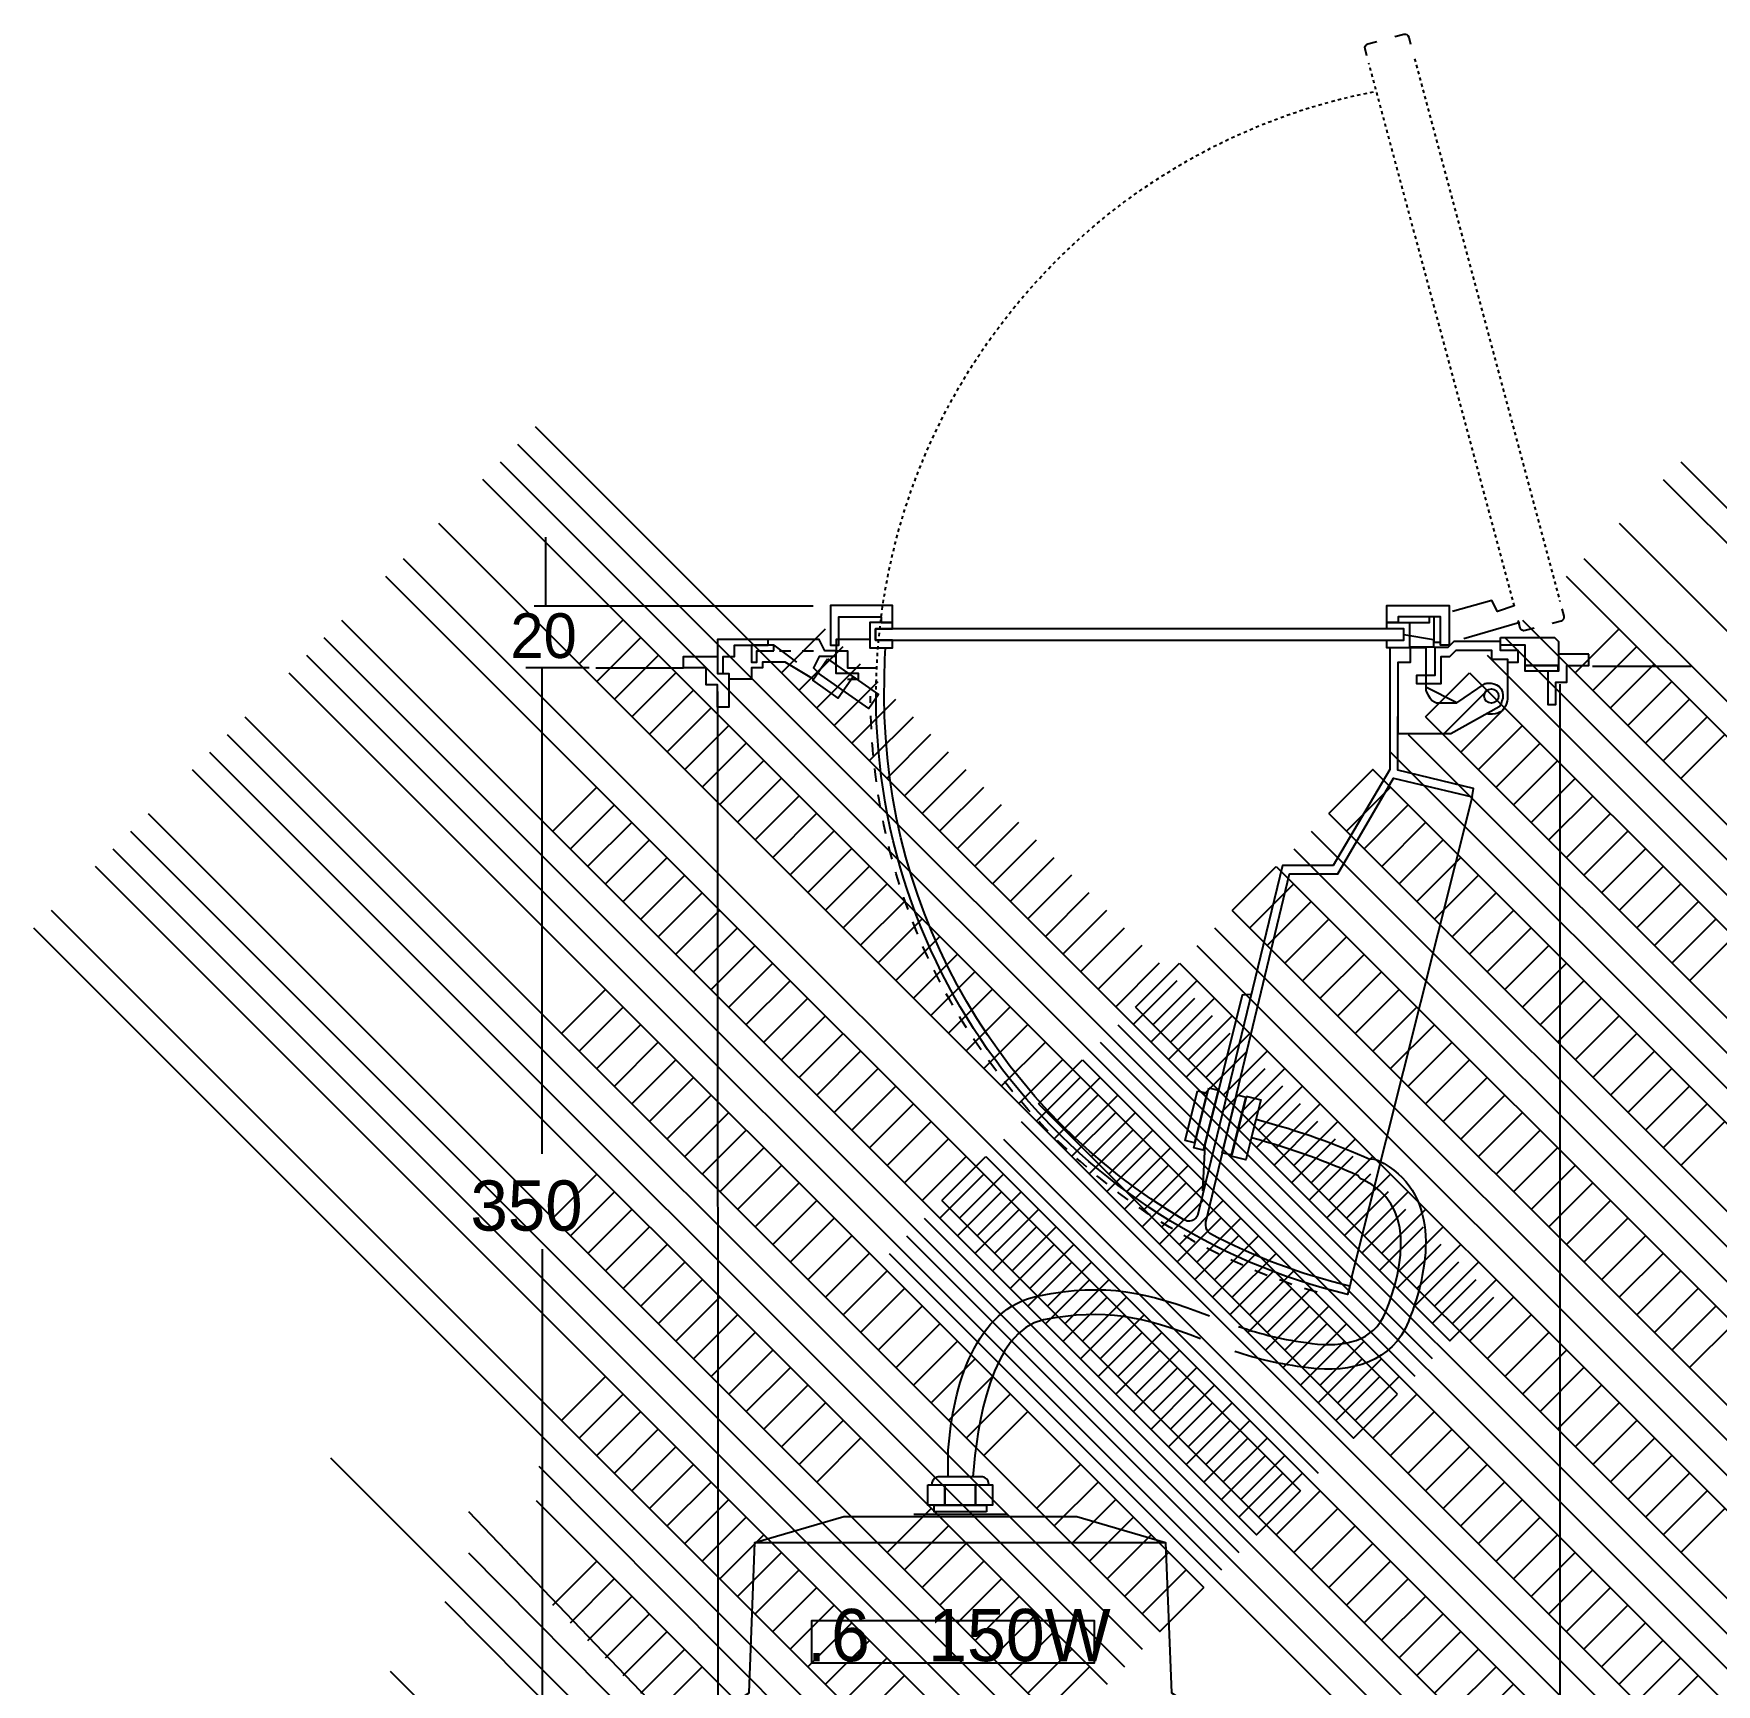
# Model space of a CAD drawing. Extents: x -35 to 241, y 13 to 281.
# Drawn here: x -35.3 to 146.1, y 103.2 to 281.2 of the extents above; entities that cross this region are included whole.
import ezdxf

# ---------------------------------------------------------------- set-up
doc = ezdxf.new("R2010")
doc.units = 0
for name, pattern in [('AI9-LType1', [0.694972, 0.347486, -0.347486]), ('AI9-LType2', [0.71755, 0.358775, -0.358775]), ('AI9-LType3', [2.848328, 1.424164, -1.424164])]:
    doc.linetypes.add(name, pattern=pattern)
doc.layers.add('LIVELLO_1', color=160, linetype='Continuous')
doc.styles.add('STD', font='txt')

# ---------------------------------------------------------------- blocks, each defined once
blk = doc.blocks.new('AI9-BLK2')
at = {"layer": 'LIVELLO_1', "color": 7}
for p, q in [((-85.952979, 111.09899), (12.68665, 12.463839)), ((-87.849504, 109.202464), (10.79047, 10.567658)), ((39.473646, 109.200742), (138.146693, 10.533896)), ((-89.74534, 107.304389), (8.894289, 8.669066)), ((37.576432, 107.301289), (136.250512, 8.635304)), ((32.831846, 102.55877), (131.505927, 3.893475)), ((-98.296756, 98.76572), (0.377669, 0.096979)), ((29.03604, 98.76572), (127.711843, 0.096979)), ((-100.195004, 96.865922), (-1.520751, -1.801268)), ((27.139859, 96.865922), (125.814629, -1.801268)), ((-79.312558, 87.389498), (-74.569695, 92.131672)), ((-57.499419, 86.440374), (-52.757245, 91.182548)), ((22.395618, 92.122026), (121.070043, -6.54482)), ((28.088639, 86.430728), (32.831846, 91.174452)), ((-106.835598, 90.227051), (-8.161173, -8.44169)), ((-77.416894, 85.494523), (-72.673859, 90.235147)), ((-55.602032, 84.545227), (-50.85917, 89.286023)), ((20.497715, 90.227051), (119.171796, -8.44169)), ((29.985164, 84.53248), (34.729405, 89.276377)), ((-108.732984, 88.328803), (-10.058387, -10.338215)), ((-75.520197, 83.594725), (-70.778023, 88.336899)), ((-53.703957, 82.647152), (-48.963333, 87.389498)), ((18.600157, 88.328803), (117.274237, -10.338215)), ((31.882378, 82.635955), (36.627308, 87.379852)), ((-110.630887, 86.430728), (-11.956807, -12.23474)), ((-73.62281, 81.6982), (-68.879775, 86.440374)), ((-51.808293, 80.750454), (-47.065086, 85.494523)), ((11.957324, 81.686831), (16.702254, 86.429005)), ((16.702254, 86.430728), (115.376334, -12.23474)), ((33.78097, 80.739258), (38.522799, 85.481604)), ((-71.726285, 79.801503), (-66.984111, 84.545227)), ((-49.911768, 78.852379), (-45.16925, 83.596275)), ((13.866595, 79.783933), (18.609803, 84.524384)), ((35.678184, 78.841355), (40.42277, 83.585079)), ((-69.828899, 77.906528), (-65.085864, 82.647152)), ((-48.014382, 76.957404), (-43.272725, 81.6982)), ((11.969381, 81.680458), (110.625203, -16.976914)), ((15.763465, 77.884135), (20.505294, 82.629409)), ((37.576432, 76.941557), (42.319984, 81.686831)), ((-67.932201, 76.00828), (-63.190028, 80.750454)), ((17.660679, 75.98916), (22.403887, 80.732884)), ((-117.273204, 79.790306), (-18.598779, -18.876884)), ((-66.034987, 74.110205), (-61.293502, 78.852379)), ((-46.116996, 75.059329), (-41.375338, 79.801503)), ((10.071134, 79.783933), (108.729711, -18.872061)), ((19.558927, 74.092463), (24.301101, 78.834809)), ((39.473646, 75.04641), (44.216853, 79.790306)), ((-119.168867, 77.890508), (-20.494615, -20.774787)), ((-64.138462, 72.213508), (-59.396116, 76.957404)), ((-44.220298, 73.162804), (-39.477091, 77.906528)), ((8.175298, 77.884135), (106.831119, -20.769964)), ((21.456141, 72.194215), (26.199348, 76.936734)), ((-121.068665, 75.995534), (-22.394413, -22.673379)), ((-62.241076, 70.318533), (-57.499419, 75.059329)), ((-42.324462, 71.267829), (-37.581427, 76.010003)), ((23.35301, 70.29614), (28.096562, 75.040036)), ((-82.167853, 69.353562), (-77.423267, 74.097286)), ((-60.34524, 68.420458), (-55.602032, 73.162804)), ((-40.426387, 69.371132), (-35.685591, 74.110205)), ((3.430712, 69.347188), (8.175298, 74.092463)), ((25.248502, 68.399443), (29.993432, 73.143511)), ((-125.8117, 71.250087), (-27.137276, -27.415209)), ((-80.269777, 67.456864), (-75.52502, 72.200761)), ((-58.446992, 66.52376), (-53.705507, 71.267829)), ((-38.529001, 67.471334), (-33.787516, 72.213508)), ((1.535048, 71.243713), (100.19242, -27.409007)), ((5.32896, 67.452041), (10.071134, 72.194215)), ((27.147094, 66.502917), (31.888923, 71.245264)), ((-127.709087, 69.353562), (-29.034662, -29.313801)), ((-78.372391, 65.558789), (-73.627633, 70.302513)), ((-56.551329, 64.627235), (-51.808293, 69.371132)), ((-36.632303, 65.574809), (-31.890129, 70.318533)), ((-0.363371, 69.347188), (98.293483, -29.308978)), ((7.226174, 65.553966), (11.969381, 70.29614)), ((29.043964, 64.606565), (33.787171, 69.347188)), ((-129.607334, 67.456864), (-30.932909, -31.211704)), ((-76.474316, 63.662092), (-71.731108, 68.404266)), ((-54.653081, 62.730538), (-49.911768, 67.471334)), ((-34.736467, 63.679834), (-29.993604, 68.422008)), ((-2.260586, 67.452041), (96.396614, -31.205158)), ((9.123043, 63.657269), (13.864873, 68.399443)), ((30.942556, 62.706767), (35.684385, 67.452041)), ((-131.504721, 65.558789), (-32.830296, -33.106851)), ((-74.57848, 61.763844), (-69.831999, 66.507741)), ((-52.757245, 60.832635), (-48.014382, 65.574809)), ((-32.838392, 61.783137), (-28.096218, 66.52376)), ((-8.901007, 60.811792), (-4.159005, 65.553966)), ((-4.159005, 65.553966), (94.4994, -33.102028)), ((11.020258, 61.759193), (15.763465, 66.502917)), ((32.838047, 60.811792), (37.582977, 65.553966)), ((-72.678682, 59.867319), (-67.935474, 64.609665)), ((-50.85917, 58.935937), (-46.116996, 63.679834)), ((-30.942556, 59.885061), (-26.199521, 64.627235)), ((-7.003793, 58.913544), (-2.260586, 63.655718)), ((12.918505, 59.862496), (17.660679, 64.606565)), ((34.735606, 58.913544), (39.478469, 63.657269)), ((-70.782846, 57.969071), (-66.03826, 62.71314)), ((-48.963333, 57.040963), (-44.220298, 61.783137)), ((-29.044308, 57.986814), (-24.302134, 62.730538)), ((-5.105373, 57.016847), (-0.363371, 61.759193)), ((14.815719, 57.965971), (19.558927, 62.706767)), ((36.633853, 57.016847), (41.377061, 61.759193)), ((-136.247756, 60.814893), (-37.575054, -37.852125)), ((-68.884598, 56.070996), (-64.140013, 60.814893)), ((-47.065086, 55.144438), (-42.324462, 59.885061)), ((-27.148644, 56.091839), (-22.405609, 60.834185)), ((-8.901007, 60.811792), (89.756537, -37.845924)), ((16.712589, 56.067723), (21.454418, 60.811792)), ((-138.146693, 58.918368), (-39.472268, -39.748995)), ((-66.987212, 54.176021), (-62.242626, 58.918368)), ((-25.250397, 54.195142), (-20.508223, 58.935937)), ((-10.797704, 58.913544), (87.859323, -39.742449)), ((-3.209709, 55.117221), (1.535048, 59.862496)), ((18.60808, 54.171198), (23.35301, 58.913544)), ((38.529345, 55.118772), (43.274275, 59.862496)), ((-65.089136, 52.276223), (-60.34524, 57.02012)), ((-45.16925, 53.24464), (-40.426387, 57.986814)), ((-23.354561, 52.297066), (-18.611525, 57.040963)), ((-12.694918, 57.016847), (85.962453, -41.63863)), ((-1.311462, 53.222074), (3.430712, 57.965971)), ((20.505294, 52.272951), (25.248502, 57.016847)), ((40.427593, 53.222074), (45.1708, 57.965971)), ((-63.19175, 50.379526), (-58.446992, 55.125145)), ((-43.272725, 51.347942), (-38.529001, 56.091839)), ((-21.458725, 50.400369), (-16.716034, 55.144438)), ((-19.33534, 50.376598), (-14.593338, 55.117221)), ((-14.593338, 55.117221), (84.063517, -43.537222)), ((0.585752, 51.325549), (5.32896, 56.066173)), ((22.403887, 50.376598), (27.147094, 55.117221)), ((-61.293502, 48.481278), (-56.551329, 53.225347)), ((-41.375338, 49.452968), (-36.632303, 54.195142)), ((-19.560822, 48.505394), (-14.817614, 53.24774)), ((-17.438126, 48.4768), (-12.694918, 53.222074)), ((2.481761, 49.427302), (7.224451, 54.171198)), ((24.301101, 48.4799), (29.043964, 53.222074)), ((-81.218901, 47.534049), (-76.475866, 52.276223)), ((-59.396116, 46.586648), (-54.653081, 51.328822)), ((-39.478813, 47.556443), (-34.736467, 52.297066)), ((-17.663263, 46.607491), (-12.92195, 51.347942)), ((-15.540567, 46.581825), (-10.797704, 51.325549)), ((4.379836, 47.530777), (9.123043, 52.272951)), ((26.197626, 46.581825), (30.942556, 51.325549)), ((-79.320654, 45.635802), (-74.57848, 50.379526)), ((-57.497869, 44.68685), (-52.754144, 49.430575)), ((-37.581427, 45.658195), (-32.838392, 50.400369)), ((-19.33534, 50.376598), (79.322032, -48.27974)), ((-15.766738, 44.709243), (-11.023703, 49.452968)), ((-13.644215, 44.685128), (-8.901007, 49.427302)), ((6.27705, 45.632529), (11.020258, 50.376598)), ((28.09484, 44.685128), (32.838047, 49.427302)), ((-77.423267, 43.737727), (-72.678682, 48.481278)), ((-55.602032, 42.790153), (-50.857447, 47.534049)), ((-35.685591, 43.761842), (-30.942556, 48.505394)), ((-21.23376, 48.4768), (77.423095, -50.175921)), ((-13.869179, 42.814269), (-9.128039, 47.556443)), ((-11.746484, 42.787052), (-7.003793, 47.530777)), ((8.175298, 43.736176), (12.918505, 48.4799)), ((29.993432, 42.787052), (34.735606, 47.532327)), ((-75.52502, 41.841029), (-70.782846, 46.586648)), ((-53.703957, 40.891733), (-48.960061, 45.635802)), ((-33.787516, 41.864973), (-29.044308, 46.607491)), ((-23.130974, 46.581825), (75.52657, -52.075891)), ((-11.972826, 40.917399), (-7.23048, 45.658195)), ((-9.850131, 40.888633), (-5.105373, 45.632529)), ((10.071134, 41.839307), (14.814341, 46.581825)), ((31.888923, 40.890183), (36.633853, 45.632529)), ((-73.629184, 39.944676), (-68.884598, 44.68685)), ((-51.806743, 38.996931), (-47.061985, 43.737727)), ((-31.890129, 39.96862), (-27.148644, 44.709243)), ((-29.772257, 39.941404), (-25.027499, 44.685128)), ((-25.027499, 44.685128), (73.630734, -53.970694)), ((-10.075268, 39.021046), (-5.333955, 43.761842)), ((-7.952917, 38.992107), (-3.209709, 43.736176)), ((11.969381, 39.941404), (16.712589, 44.685128)), ((33.787171, 38.992107), (38.529345, 43.736176)), ((-71.731108, 38.046257), (-66.987212, 42.790153)), ((-49.908495, 37.09696), (-45.164427, 41.841029)), ((-29.993604, 38.0702), (-25.250397, 42.814269)), ((-27.874181, 38.044534), (-23.130974, 42.787052)), ((-8.178915, 37.121076), (-3.436397, 41.864973)), ((-6.054497, 37.09541), (-1.311462, 41.839307)), ((13.864873, 38.044534), (18.60808, 42.787052)), ((35.684385, 37.09541), (40.427593, 41.839307)), ((-69.833722, 36.148181), (-65.089136, 40.891733)), ((-48.011109, 35.199057), (-43.266351, 39.944676)), ((-29.772257, 39.941404), (68.886148, -58.716313)), ((-28.096218, 36.175397), (-23.354561, 40.917399)), ((-25.976795, 36.146631), (-21.23376, 40.888633)), ((-6.281701, 35.226274), (-1.540044, 39.96862)), ((-4.159005, 35.199057), (0.585752, 39.941404)), ((15.763465, 36.146631), (20.505294, 40.890183)), ((37.582977, 35.199057), (42.324807, 39.942954)), ((-67.935474, 34.251312), (-63.19175, 38.996931)), ((-26.199521, 34.2787), (-21.458725, 39.021046)), ((-24.078547, 34.249761), (-19.33534, 38.992107)), ((17.660679, 34.249761), (22.403887, 38.992107)), ((-66.03826, 32.354959), (-61.293502, 37.09696)), ((-46.112861, 33.304255), (-41.368965, 38.046257)), ((-31.668093, 38.044534), (66.989968, -60.611115)), ((-24.302134, 32.382347), (-19.560822, 37.121076)), ((-22.181161, 32.351858), (-17.438126, 37.09541)), ((-4.384831, 33.329404), (0.357515, 38.0702)), ((-2.260586, 33.299432), (2.481761, 38.044534)), ((19.557204, 32.351858), (24.301101, 37.09541)), ((39.478469, 33.302532), (44.223399, 38.044534)), ((-64.140013, 30.454989), (-59.396116, 35.199057)), ((-44.215475, 31.405835), (-39.472268, 36.148181)), ((-33.563929, 36.146631), (65.092065, -62.509707)), ((-22.405609, 30.482205), (-17.663263, 35.226274)), ((-20.284464, 30.454989), (-15.542118, 35.199057)), ((-2.487617, 31.433051), (2.25559, 36.175397)), ((-0.363371, 31.404285), (4.379836, 36.146631)), ((21.454418, 30.454989), (26.197626, 35.199057)), ((-62.244349, 28.558636), (-57.497869, 33.304255)), ((-42.31895, 29.50776), (-37.575054, 34.251312)), ((-40.205039, 29.506209), (-35.462004, 34.248211)), ((-35.462004, 34.248211), (63.194851, -64.405888)), ((-20.508223, 28.587575), (-15.766738, 33.329404)), ((-18.387422, 28.558636), (-13.644215, 33.299432)), ((-0.59092, 29.535148), (4.151426, 34.2787)), ((1.533498, 29.506209), (6.27705, 34.249761)), ((23.35301, 28.558636), (28.09484, 33.302532)), ((-82.167853, 27.60934), (-77.423267, 32.354959)), ((-60.34524, 26.660216), (-55.602032, 31.405835)), ((-40.419841, 27.60934), (-35.676978, 32.354959)), ((-38.308514, 27.60934), (-33.563929, 32.351858)), ((-18.611525, 26.690705), (-13.869179, 31.433051)), ((-16.490552, 26.660216), (-11.746484, 31.404285)), ((1.304744, 27.639829), (6.047951, 32.382347)), ((3.430712, 27.60934), (8.17392, 32.351858)), ((25.248502, 26.660216), (29.993432, 31.404285)), ((-80.269777, 25.714709), (-75.52502, 30.454989)), ((-58.446992, 24.765413), (-53.703957, 29.50776)), ((-40.205039, 29.506209), (58.451643, -69.149784)), ((-38.521766, 25.714709), (-33.779592, 30.454989)), ((-36.412678, 25.711437), (-31.668093, 30.454989)), ((-16.716034, 24.794352), (-11.972826, 29.535148)), ((-14.593338, 24.763863), (-9.850131, 29.506209)), ((3.202991, 25.743476), (7.945165, 30.482205)), ((5.32896, 25.712987), (10.071134, 30.454989)), ((27.147094, 24.765413), (31.888923, 29.506209)), ((-78.372391, 23.814567), (-73.629184, 28.558636)), ((-56.551329, 22.865443), (-51.806743, 27.60934)), ((-42.102426, 27.60934), (56.553396, -71.046309)), ((-36.62593, 23.81629), (-31.881344, 28.558636)), ((-34.514431, 23.814567), (-29.772257, 28.558636)), ((-14.817614, 22.895932), (-10.075268, 27.639829)), ((-12.694918, 22.865443), (-7.952917, 27.60934)), ((5.098827, 23.845056), (9.842035, 28.587575)), ((7.224451, 23.814567), (11.969381, 28.558636)), ((29.043964, 22.865443), (33.787171, 27.60934)), ((-76.475866, 21.918214), (-71.731108, 26.660216)), ((-54.653081, 20.96909), (-49.908495, 25.714709)), ((-44.000673, 25.711437), (54.65756, -72.944557)), ((-34.728543, 21.918214), (-29.983958, 26.660216)), ((-32.617044, 21.918214), (-27.874181, 26.658666)), ((-12.92195, 20.999407), (-8.178915, 25.743476)), ((-10.797704, 20.96909), (-6.054497, 25.711437)), ((6.996386, 21.948876), (11.739249, 26.690705)), ((9.123043, 21.918214), (13.864873, 26.660216)), ((30.942556, 20.96909), (35.684385, 25.712987)), ((-74.57848, 20.019967), (-69.833722, 24.765413)), ((-52.755695, 19.071187), (-48.011109, 23.81629)), ((-45.89806, 23.814567), (52.759312, -74.841082)), ((-32.830296, 20.019967), (-28.08571, 24.765413)), ((-30.718969, 20.019967), (-25.976795, 24.763863)), ((-11.023703, 19.102882), (-6.281701, 23.845056)), ((-8.901007, 19.071187), (-4.159005, 23.814567)), ((8.894289, 20.052006), (13.635774, 24.794352)), ((11.020258, 20.019967), (15.763465, 24.763863)), ((32.838047, 19.071187), (37.582977, 23.814567)), ((-72.678682, 18.125164), (-67.935474, 22.865443)), ((-50.857447, 17.175696), (-46.112861, 21.918214)), ((-30.932909, 18.125164), (-26.188324, 22.865443)), ((-28.821583, 18.123442), (-24.078547, 22.865443)), ((-9.128039, 17.206357), (-4.384831, 21.948876)), ((-7.003793, 17.174318), (-2.260586, 21.918214)), ((10.79047, 18.155481), (15.532988, 22.895932)), ((12.917127, 18.125164), (17.660679, 22.865443)), ((34.735606, 17.175696), (39.478469, 21.918214)), ((-70.782846, 16.225194), (-66.03826, 20.96909)), ((-48.960061, 15.276415), (-44.215475, 20.019967)), ((-29.034662, 16.225194), (-24.290076, 20.96909)), ((-26.924885, 16.225194), (-22.182711, 20.96909)), ((-7.212049, 15.276415), (-2.469186, 20.019967)), ((-5.106923, 15.277793), (-0.363371, 20.019967)), ((12.68665, 16.258611), (17.429169, 20.999407)), ((14.814341, 16.225194), (19.557204, 20.96909)), ((36.632131, 15.277793), (41.375338, 20.019967)), ((-68.884598, 14.326946), (-64.140013, 19.071187)), ((-27.137276, 14.326946), (-22.394413, 19.071187)), ((-25.027499, 14.328669), (-20.284464, 19.071187)), ((16.712589, 14.328669), (21.454418, 19.071187)), ((-66.987212, 12.430077), (-62.244349, 17.175696)), ((-47.061985, 13.379545), (-42.31895, 18.125164)), ((-25.2392, 12.430077), (-20.494615, 17.175696)), ((-23.130974, 12.431799), (-18.387422, 17.174318)), ((-5.316385, 13.379545), (-0.570077, 18.125164)), ((-3.209709, 13.379545), (1.533498, 18.125164)), ((18.60808, 12.431799), (23.35301, 17.175696)), ((38.529345, 13.379545), (43.272552, 18.125164)), ((-65.089136, 10.533896), (-60.34524, 15.276415)), ((-45.164427, 11.48302), (-40.419841, 16.225194)), ((-23.341986, 10.533896), (-18.597228, 15.276415)), ((-21.23376, 10.533896), (-16.490552, 15.277793)), ((-3.416415, 11.48302), (1.326448, 16.226572)), ((-1.311462, 11.484743), (3.430712, 16.225194)), ((20.505294, 10.535619), (25.248502, 15.277793)), ((40.427593, 11.484743), (45.1708, 16.225194)), ((-63.19175, 8.635304), (-58.446992, 13.379545)), ((-43.266351, 9.58615), (-38.521766, 14.326946)), ((-21.445289, 8.635304), (-16.700703, 13.379545)), ((-19.33534, 8.637027), (-14.593338, 13.379545)), ((-1.520751, 9.58615), (3.224006, 14.326946)), ((0.585752, 9.584772), (5.32896, 14.328669)), ((22.403887, 8.637027), (27.147094, 13.379545)), ((-61.293502, 6.737401), (-56.551329, 11.48302)), ((-41.368965, 7.686525), (-36.62593, 12.430077)), ((-19.547902, 6.737401), (-14.803145, 11.48302)), ((-17.438126, 6.739124), (-12.694918, 11.484743)), ((0.377669, 7.686525), (5.12191, 12.430077)), ((2.481761, 7.688247), (7.224451, 12.431799)), ((24.301101, 6.739124), (29.043964, 11.484743)), ((-81.218901, 5.788277), (-76.475866, 10.533896)), ((-59.396116, 4.84122), (-54.653081, 9.58615)), ((-39.472268, 5.788277), (-34.728543, 10.533896)), ((-17.647932, 4.84122), (-12.905242, 9.58615)), ((-15.542118, 4.842598), (-10.797704, 9.584772)), ((2.274883, 5.788277), (7.019468, 10.533896)), ((4.379836, 5.791378), (9.123043, 10.535619)), ((26.197626, 4.842598), (30.942556, 9.58615)), ((-79.320654, 3.893475), (-74.57848, 8.635304)), ((-57.497869, 2.944351), (-52.755695, 7.686525)), ((-37.575054, 3.893475), (-32.830296, 8.635304)), ((-15.752441, 2.944351), (-11.007511, 7.686525)), ((-13.644215, 2.944351), (-8.901007, 7.688247)), ((6.275328, 3.895197), (11.020258, 8.637027)), ((28.09484, 2.945729), (32.838047, 7.688247)), ((-77.423267, 1.995227), (-72.678682, 6.737401)), ((-55.602032, 1.044725), (-50.857447, 5.788277)), ((-35.676978, 1.995227), (-30.932909, 6.737401)), ((-13.854021, 1.044725), (-9.109608, 5.788277)), ((-11.748206, 1.047826), (-7.003793, 5.791378)), ((8.17392, 1.996605), (12.917127, 6.739124)), ((29.991709, 1.047826), (34.735606, 5.791378)), ((-75.52502, 0.096979), (-70.782846, 4.84122)), ((-53.703957, -0.852144), (-48.960061, 3.893475)), ((-11.956807, -0.852144), (-7.212049, 3.893475)), ((-9.850131, -0.849044), (-5.106923, 3.895197)), ((10.071134, 0.098702), (14.814341, 4.842598)), ((31.888923, -0.849044), (36.632131, 3.895197)), ((-73.629184, -1.801268), (-68.884598, 2.944351)), ((-10.058387, -2.750047), (-5.316385, 1.995227)), ((-7.952917, -2.745224), (-3.209709, 1.996605)), ((11.969381, -1.798168), (16.712589, 2.945729)), ((33.787171, -2.745224), (38.529345, 1.998328)), ((-106.134176, 1.761305), (-7.459924, -96.904163)), ((-83.67491, 0.861791), (-41.368965, -41.645176)), ((-71.731108, -3.696071), (-66.987212, 1.044725)), ((-29.983958, -3.696071), (-25.2392, 1.044725)), ((-8.161173, -4.645194), (-3.416415, 0.096979)), ((-6.054497, -4.642094), (-1.311462, 0.098702)), ((13.864873, -3.694348), (18.60808, 1.047826)), ((35.684385, -4.642094), (40.427593, 0.098702)), ((-69.833722, -5.594663), (-65.089136, -0.852144)), ((-28.08571, -5.594663), (-23.341986, -0.852144)), ((-4.159005, -6.54172), (0.585752, -1.798168)), ((15.763465, -5.59294), (20.505294, -0.849044)), ((37.582977, -6.54172), (42.324807, -1.798168)), ((-83.957063, -2.859257), (14.71719, -101.527825)), ((-67.935474, -7.493944), (-63.19175, -2.750047)), ((-26.188324, -7.493944), (-21.445289, -2.750047)), ((17.660679, -7.489465), (22.403887, -2.745224)), ((-91.250847, -4.018187), (9.732825, -109.53905)), ((-66.03826, -9.390469), (-61.293502, -4.645194)), ((-46.112861, -8.44169), (-41.368965, -3.696071)), ((-24.290076, -9.390469), (-19.547902, -4.645194)), ((-2.260586, -8.438589), (2.481761, -3.694348)), ((19.557204, -9.387368), (24.301101, -4.642094)), ((39.478469, -8.438589), (44.223399, -3.694348)), ((-64.140013, -11.287339), (-59.396116, -6.54482)), ((-44.215475, -10.338215), (-39.472268, -5.594663)), ((-22.394413, -11.287339), (-17.647932, -6.54482)), ((-0.364922, -10.33477), (4.379836, -5.59294)), ((21.454418, -11.282515), (26.197626, -6.54172)), ((-91.250847, -8.485098), (-49.908495, -50.183845)), ((-62.244349, -13.185242), (-57.497869, -8.44169)), ((-42.31895, -12.23474), (-37.575054, -7.493944)), ((-20.494615, -13.183519), (-15.752441, -8.44169)), ((1.533498, -12.231639), (6.275328, -7.489465)), ((23.351288, -13.182141), (28.09484, -8.438589)), ((-82.167853, -14.134366), (-77.423267, -9.390469)), ((-60.34524, -15.083834), (-55.602032, -10.338215)), ((-40.419841, -14.134366), (-35.676978, -9.390469)), ((-18.598779, -15.083834), (-13.854021, -10.338215)), ((3.430712, -14.129542), (8.17392, -9.387368)), ((25.248502, -15.079011), (29.991709, -10.33477)), ((-80.269777, -16.031235), (-75.52657, -11.287339)), ((-58.446992, -16.980014), (-53.703957, -12.23474)), ((-38.521766, -16.031235), (-33.779592, -11.287339)), ((5.32896, -16.028134), (10.071134, -11.282515)), ((27.147094, -16.976914), (31.888923, -12.231639)), ((-93.802285, -13.749893), (4.839067, -112.997237)), ((-78.372391, -17.92776), (-73.629184, -13.185242)), ((-56.551329, -18.876884), (-51.806743, -14.134366)), ((-36.62593, -17.92776), (-31.881344, -13.183519)), ((7.224451, -17.922937), (11.969381, -13.182141)), ((29.043964, -18.872061), (33.787171, -14.129542)), ((-76.475866, -19.82463), (-71.731108, -15.083834)), ((-54.653081, -20.774787), (-49.908495, -16.031235)), ((-34.728543, -19.82463), (-29.983958, -15.083834)), ((9.123043, -19.821185), (13.864873, -15.079011)), ((30.942556, -20.769964), (35.684385, -16.028134)), ((-74.57848, -21.723911), (-69.833722, -16.980014)), ((-52.755695, -22.673379), (-48.011109, -17.92776)), ((-32.830296, -21.723911), (-28.08571, -16.980014)), ((11.020258, -21.719088), (15.763465, -16.976914)), ((32.838047, -22.668556), (37.582977, -17.922937)), ((-72.678682, -23.622158), (-67.935474, -18.876884)), ((-50.857447, -24.56956), (-46.112861, -19.82463)), ((-30.932909, -23.622158), (-26.188324, -18.876884)), ((12.917127, -23.617335), (17.660679, -18.872061)), ((34.735606, -24.563359), (39.478469, -19.821185)), ((-99.703733, -21.247799), (-60.34524, -60.622484)), ((-70.782846, -25.517306), (-66.03826, -20.774787)), ((-48.960061, -26.466429), (-44.215475, -21.723911)), ((-29.034662, -25.517306), (-24.290076, -20.774787)), ((14.814341, -25.512482), (19.557204, -20.769964)), ((36.632131, -26.461606), (41.375338, -21.719088)), ((16.710177, -27.409007), (21.454418, -22.668556))]:
    blk.add_line(p, q, dxfattribs=at)
for points in [[(-84.055593, 112.997237), (14.584209, 14.360708), (19.325349, 19.102882)], [(-94.501467, 102.55877), (4.17313, 3.893475), (8.917716, 8.635304)], [(-104.93735, 92.122026), (-6.263097, -6.54482), (-1.520751, -1.801268)], [(-115.375817, 81.686831), (-16.700703, -16.980014), (-11.956807, -12.23474)], [(1.535048, 71.243713), (6.27705, 75.98916), (104.933905, -22.668556)]]:
    blk.add_lwpolyline(points, dxfattribs=at)
blk = doc.blocks.new('AI9-BLK1')
at = {"layer": 'LIVELLO_1', "color": 7, "linetype": 'AI9-LType1'}
for p, q in [((10.77, 130.77), (26.45, 72.21)), ((21.54, 71.73), (5.85, 130.29))]:
    blk.add_line(p, q, dxfattribs=at)
at = {"layer": 'LIVELLO_1', "color": 7}
for p, q in [((-82.95, 79.16), (-82.95, 71.72)), ((-54.07, 71.72), (-84.17, 71.72)), ((22.14, 69.96), (16.07, 68.18)), ((-58.32, 67.52), (-55.88, 65.69)), ((-57.7, 66.91), (-56.49, 66.91)), ((-55.27, 66.91), (-54.05, 66.91)), ((-78.25, 65.08), (-85.08, 65.08)), ((-83.29, 12.66), (-83.29, 65.08)), ((-68.06, 65.02), (-77.52, 65.02)), ((29.97, 65.25), (40.59, 65.25)), ((-64.33, -53.69), (-64.38, 62.5)), ((15.33, 61.28), (11.99, 63)), ((17, 51.14), (3.99, -0.65)), ((-83.29, 2.36), (-83.29, -53.61)), ((-43.24, -26.21), (-33.19, -26.21)), ((-60.36, -29.29), (-16.07, -29.29))]:
    blk.add_line(p, q, dxfattribs=at)
for points in [[(-45.52, 69.96), (-45.52, 71.79), (-52.22, 71.79), (-52.22, 67.52), (-51.31, 67.52), (-51.31, 70.57), (-46.74, 70.57), (-46.74, 69.96)], [(7.79, 69.96), (7.79, 71.79), (14.49, 71.79), (14.49, 67.52), (13.58, 67.52), (13.58, 70.57), (9.01, 70.57), (9.01, 69.96)], [(-45.52, 69.96), (-47.96, 69.96), (-47.96, 67.24), (-47.35, 67.24), (-45.52, 67.24), (-45.52, 68.06), (-47.35, 68.06), (-47.35, 69.28), (-45.52, 69.28)], [(-47.35, 69.28), (-47.35, 68.06), (9.62, 68.06), (9.62, 69.28), (7.79, 69.28)], [(7.79, 69.96), (10.23, 69.96), (10.23, 67.24), (9.62, 67.24), (7.79, 67.24), (7.79, 68.06), (9.62, 68.06), (9.62, 69.28), (7.79, 69.28)], [(-58.92, 68.13), (-64.41, 68.13), (-64.41, 64.47), (-63.8, 64.47), (-63.8, 66.3), (-62.58, 66.3), (-62.58, 67.52), (-61.36, 67.52), (-58.92, 67.52)], [(-58.32, 66.91), (-58.32, 67.52), (-60.75, 67.52), (-60.75, 65.69), (-60.14, 65.69), (-60.14, 66.91)], [(20.05, 68.33), (25.86, 68.33), (26.29, 67.9), (26.29, 65.32), (22.69, 65.32), (22.69, 67.52), (20.05, 67.52)], [(-68.06, 65.08), (-68.06, 66.3), (-64.41, 66.3), (-64.41, 64.47), (-63.19, 64.47), (-63.19, 60.82), (-64.41, 60.82), (-64.41, 63.25), (-65.63, 63.25), (-65.63, 65.08)], [(-52.52, 66.04), (-49.76, 64.11), (-51.37, 61.81), (-54.13, 63.74)], [(-52.52, 66.04), (-47.03, 62.19), (-48.08, 60.69), (-53.57, 64.54)], [(29.57, 66.55), (26.29, 66.55), (26.29, 64.72), (25.16, 64.72), (25.16, 61.12), (26.02, 61.12), (26.02, 63.54), (27.2, 63.54), (27.2, 65.32), (29.57, 65.32)], [(22.69, 65.32), (26.24, 65.32), (26.24, 64.72), (22.69, 64.72)], [(-12.63, 19.43), (-11.64, 19.18), (-12.97, 13.85), (-13.96, 14.09)], [(-11.42, 19.78), (-10.41, 19.53), (-12.02, 13.05), (-13.04, 13.3)], [(-8.41, 19.01), (-7.39, 18.76), (-8.95, 12.49), (-9.97, 12.75)], [(-7.38, 18.88), (-5.8, 18.49), (-7.42, 12.01), (-8.99, 12.4)], [(-41.7, -23.04), (-34.73, -23.04), (-34.73, -25.23), (-41.7, -25.23)], [(-41.7, -23.04), (-39.87, -23.04), (-39.87, -25.23), (-41.7, -25.23)], [(-39.87, -23.04), (-36.56, -23.04), (-36.56, -25.23), (-39.87, -25.23)], [(-36.56, -23.04), (-34.73, -23.04), (-34.73, -25.23), (-36.56, -25.23)], [(-35.4, -25.95), (-41.03, -25.95), (-41.03, -25.24), (-35.4, -25.24)], [(-62.99, -51.99), (-62.99, -46.82), (-60.98, -45.48), (-60.36, -29.29), (-50.79, -26.47), (-25.64, -26.47), (-16.07, -29.29), (-15.45, -45.48), (-13.44, -46.82), (-13.44, -51.99)], [(-54.25, -42.26), (-23.73, -42.26), (-23.73, -37.74), (-54.25, -37.74)], [(-54.25, -37.74), (-54.25, -42.26), (-23.73, -42.26), (-23.73, -37.74)]]:
    blk.add_lwpolyline(points, close=True, dxfattribs=at)
for points in [[(21.53, 71.74), (19.71, 71.15), (19.1, 72.34), (14.85, 71.15)], [(9.01, 69.96), (12.37, 69.96), (12.37, 70.58)], [(12.86, 70.58), (12.86, 67.84), (13.55, 67.84)], [(-47.96, 68.13), (-51.61, 68.13), (-51.61, 66.91), (-52.83, 66.91), (-53.44, 68.13), (-58.92, 68.13)], [(9.63, 68.65), (12.8, 68.11), (12.8, 67.3), (10.33, 67.3)], [(-54.05, 63.86), (-57.1, 65.69), (-59.53, 65.69), (-59.53, 65.08), (-60.75, 65.08), (-60.75, 64.47), (-60.75, 63.86), (-63.19, 63.86)], [(-51.61, 66.3), (-53.44, 66.3), (-54.05, 65.08), (-53.44, 64.47)], [(-50.39, 63.86), (-49.18, 63.86), (-49.18, 64.47), (-51.61, 64.47), (-51.61, 66.91), (-50.39, 66.91), (-50.39, 65.08), (-47.35, 65.08)], [(17, 51.14), (17.14, 52.05), (8.98, 54.04), (9.01, 65.69)], [(-6.92, 29.84), (-7.83, 29.78), (-11.86, 13.6), (-12.08, 8.66)]]:
    blk.add_lwpolyline(points, dxfattribs=at)
blk.add_circle((19.06, 62.03), 0.777, dxfattribs=at)
for points, knots in [([(5.64, 131.07), (5.64, 131.07), (5.43, 131.85), (5.43, 131.85), (5.37, 132.08), (5.51, 132.31), (5.74, 132.38), (5.74, 132.38), (6.71, 132.64), (6.71, 132.64)], [0, 0, 0, 0, 1, 1, 1, 2, 2, 2, 3, 3, 3, 3]), ([(8.64, 133.16), (8.64, 133.16), (9.61, 133.41), (9.61, 133.41), (9.84, 133.47), (10.08, 133.34), (10.14, 133.11), (10.14, 133.11), (10.35, 132.33), (10.35, 132.33)], [0, 0, 0, 0, 1, 1, 1, 2, 2, 2, 3, 3, 3, 3]), ([(26.66, 71.43), (26.66, 71.43), (26.87, 70.65), (26.87, 70.65), (26.93, 70.42), (26.8, 70.18), (26.57, 70.12), (26.57, 70.12), (25.6, 69.86), (25.6, 69.86)], [0, 0, 0, 0, 1, 1, 1, 2, 2, 2, 3, 3, 3, 3]), ([(23.66, 69.34), (23.66, 69.34), (22.69, 69.08), (22.69, 69.08), (22.46, 69.02), (22.23, 69.16), (22.17, 69.39), (22.17, 69.39), (21.96, 70.17), (21.96, 70.17)], [0, 0, 0, 0, 1, 1, 1, 2, 2, 2, 3, 3, 3, 3]), ([(8.1, 67.24), (8.1, 67.24), (8.1, 54.11), (8.1, 54.11), (8.1, 54.11), (2, 43.75), (2, 43.75), (2, 43.75), (-3.48, 43.75), (-3.48, 43.75), (-3.48, 43.75), (-12.62, 5.96), (-12.62, 5.96), (-12.81, 5.62), (-13.21, 5.38), (-13.64, 5.38), (-13.77, 5.38), (-13.99, 5.5), (-14.11, 5.54), (-33.44, 16.93), (-46.41, 37.97), (-46.41, 62.03), (-46.41, 63.46), (-46.37, 65.82), (-46.28, 67.22)], [0, 0, 0, 0, 1, 1, 1, 2, 2, 2, 3, 3, 3, 4, 4, 4, 5, 5, 5, 6, 6, 6, 7, 7, 7, 8, 8, 8, 8]), ([(11.99, 67.25), (11.99, 67.25), (10.33, 67.25), (10.33, 67.25), (10.33, 67.25), (10.33, 65.69), (10.33, 65.69), (10.33, 65.69), (9.01, 65.69), (9.01, 65.69), (9.01, 65.69), (9.01, 57.95), (9.01, 57.95), (9.01, 57.95), (14.68, 57.95), (14.68, 57.95), (14.68, 57.95), (19.89, 60.85), (19.89, 60.85), (19.89, 60.85), (20.65, 61.93), (20.11, 62.79), (19.57, 63.65), (18.39, 63.38), (18.39, 63.38), (18.39, 63.38), (15.33, 61.28), (15.33, 61.28), (15.33, 61.28), (13.23, 61.28), (13.23, 61.28), (13.23, 61.28), (12.69, 61.39), (12.43, 61.82), (12.16, 62.25), (11.99, 62.63), (11.99, 62.63), (11.99, 62.63), (11.99, 67.25), (11.99, 67.25)], [0, 0, 0, 0, 1, 1, 1, 2, 2, 2, 3, 3, 3, 4, 4, 4, 5, 5, 5, 6, 6, 6, 7, 7, 7, 8, 8, 8, 9, 9, 9, 10, 10, 10, 11, 11, 11, 12, 12, 12, 13, 13, 13, 13]), ([(20.75, 65.69), (20.75, 65.69), (21.94, 65.69), (21.94, 65.69), (21.94, 65.69), (21.94, 66.93), (21.94, 66.93), (21.94, 66.93), (20.05, 66.93), (20.05, 66.93), (20.05, 66.93), (20.05, 67.9), (20.05, 67.9), (20.05, 67.9), (15.01, 67.9), (15.01, 67.9), (15.01, 67.9), (14.36, 67.25), (14.36, 67.25), (14.36, 67.25), (12.96, 67.25), (12.96, 67.25), (12.96, 67.25), (12.96, 64.24), (12.96, 64.24), (12.96, 64.24), (10.97, 64.24), (10.97, 64.24), (10.97, 64.24), (10.97, 63.38), (10.97, 63.38), (10.97, 63.38), (13.66, 63.38), (13.66, 63.38), (13.66, 63.38), (13.66, 66.28), (13.66, 66.28), (13.66, 66.28), (14.57, 66.28), (14.57, 66.28), (14.57, 66.28), (15.27, 66.98), (15.27, 66.98), (15.27, 66.98), (19.06, 66.98), (19.06, 66.98), (19.06, 66.98), (19.06, 66.02), (19.06, 66.02), (19.06, 66.02), (20.81, 66.02), (20.81, 66.02), (20.81, 66.02), (20.81, 62.03), (20.81, 62.03), (20.81, 62.03), (20.81, 61.02), (20.27, 60.48), (19.73, 59.94), (18.5, 60.1), (18.5, 60.1)], [0, 0, 0, 0, 1, 1, 1, 2, 2, 2, 3, 3, 3, 4, 4, 4, 5, 5, 5, 6, 6, 6, 7, 7, 7, 8, 8, 8, 9, 9, 9, 10, 10, 10, 11, 11, 11, 12, 12, 12, 13, 13, 13, 14, 14, 14, 15, 15, 15, 16, 16, 16, 17, 17, 17, 18, 18, 18, 19, 19, 19, 20, 20, 20, 20]), ([(3.8, -1.62), (3.8, -1.62), (3.53, -2.52), (3.53, -2.52), (-25.62, 4.48), (-47.3, 30.73), (-47.3, 62.04)], [0, 0, 0, 0, 1, 1, 1, 2, 2, 2, 2]), ([(4.01, -0.65), (4.01, -0.65), (3.8, -1.62), (3.8, -1.62), (-1.53, -0.35), (-6.6, 1.57), (-11.32, 4.05), (-11.59, 4.26), (-11.74, 4.58), (-11.74, 4.94), (-11.74, 5.09), (-11.74, 5.29), (-11.69, 5.43), (-11.69, 5.43), (-2.72, 42.86), (-2.72, 42.86), (-2.72, 42.86), (2.49, 42.86), (2.49, 42.86), (2.49, 42.86), (8.5, 53.18), (8.5, 53.18), (8.5, 53.18), (16.98, 51.14), (16.98, 51.14)], [0, 0, 0, 0, 1, 1, 1, 2, 2, 2, 3, 3, 3, 4, 4, 4, 5, 5, 5, 6, 6, 6, 7, 7, 7, 8, 8, 8, 8]), ([(-8.23, -5.97), (-5.69, -6.84), (-3.55, -7.38), (-0.32, -7.8), (3.05, -8.25), (6.4, -7.59), (7.64, -4.46), (9.73, 0.79), (10.74, 7.3), (5.24, 9.83), (4.99, 9.95), (4.82, 10.1), (4.71, 10.27), (1.43, 11.75), (-2.4, 13.18), (-6.81, 14.37), (-6.81, 14.37), (-6.31, 16.37), (-6.31, 16.37), (-1.61, 15.14), (2.47, 13.63), (5.95, 12.08), (6.25, 12.12), (6.58, 12.08), (6.9, 11.92), (13.42, 8.64), (12.66, 0.96), (10.12, -5.44), (8.41, -9.75), (3.97, -11.06), (-0.67, -10.45), (-3.89, -10.03), (-6.12, -9.5), (-8.62, -8.67)], [0, 0, 0, 0, 1, 1, 1, 2, 2, 2, 3, 3, 3, 4, 4, 4, 5, 5, 5, 6, 6, 6, 7, 7, 7, 8, 8, 8, 9, 9, 9, 10, 10, 10, 11, 11, 11, 11]), ([(-12.3, -7.31), (-18.48, -4.93), (-22.6, -3.96), (-29.23, -5.27), (-34.84, -6.38), (-36.44, -16.57), (-36.85, -22.18), (-36.85, -22.18), (-39.51, -22.18), (-39.51, -22.18), (-39.51, -22.18), (-39.51, -19.31), (-39.51, -19.31), (-39.01, -12.44), (-36.62, -4.01), (-29.74, -2.66), (-22.54, -1.23), (-18.08, -2.23), (-11.35, -4.83)], [0, 0, 0, 0, 1, 1, 1, 2, 2, 2, 3, 3, 3, 4, 4, 4, 5, 5, 5, 6, 6, 6, 6]), ([(-41.29, -23.05), (-41.29, -23.05), (-41.29, -22.99), (-41.29, -22.99), (-41.29, -22.54), (-40.93, -22.18), (-40.48, -22.18), (-40.48, -22.18), (-35.94, -22.18), (-35.94, -22.18), (-35.5, -22.18), (-35.14, -22.54), (-35.14, -22.99), (-35.14, -22.99), (-35.14, -23.05), (-35.14, -23.05), (-35.14, -23.05), (-41.29, -23.05), (-41.29, -23.05)], [0, 0, 0, 0, 1, 1, 1, 2, 2, 2, 3, 3, 3, 4, 4, 4, 5, 5, 5, 6, 6, 6, 6])]:
    blk.add_open_spline(points, degree=3, knots=knots, dxfattribs=at)
at = {"layer": 'LIVELLO_1', "color": 7, "linetype": 'AI9-LType2'}
blk.add_open_spline([(-47.29, 62.03), (-47.29, 94.48), (-24.03, 121.49), (6.72, 127.28)], degree=3, dxfattribs=at)
at = {"layer": 'LIVELLO_1', "color": 7, "linetype": 'AI9-LType3'}
blk.add_open_spline([(0.27, -2.29), (-27.57, 5.84), (-47.9, 31.55), (-47.9, 62)], degree=3, dxfattribs=at)
at = {"layer": 'LIVELLO_1', "color": 7}
blk.add_open_spline([(26.45, 63.3), (26.45, 63.3), (26.47, -53.13), (26.44, -53.53)], degree=3, dxfattribs=at)
blk.add_blockref('AI9-BLK2', (0, -21.9), dxfattribs=at)
at = {"layer": 'LIVELLO_1', "color": 7, "attachment_point": 1, "style": 'STD'}
for s, insert, char_height in [('\\fMyriad Roman|b0|i0;\\H4.8203;\\W1.00;\\C7;20', (-86.74, 70.95), 4.8203), ('\\fMyriad Roman|b0|i0;\\H5.4165;\\W1.00;\\C7;350', (-91.04, 9.78), 5.4165), ('\\fMyriad Roman|b0|i0;\\H5.6364;\\C7;6   150W', (-52.16, -36.44), 5.6364), ('\\fMyriad Roman|b0|i0;\\H5.6364;\\C7;.', (-54.77, -36.44), 5.6364)]:
    blk.add_mtext(s, dxfattribs=dict(at, insert=insert, char_height=char_height))

msp = doc.modelspace()

# ---------------------------------------------------------------- block references
at = {"layer": 'LIVELLO_1', "color": 7}
msp.add_blockref('AI9-BLK1', (102.812932, 147.728537), dxfattribs=at)

doc.saveas('drawing.dxf')
